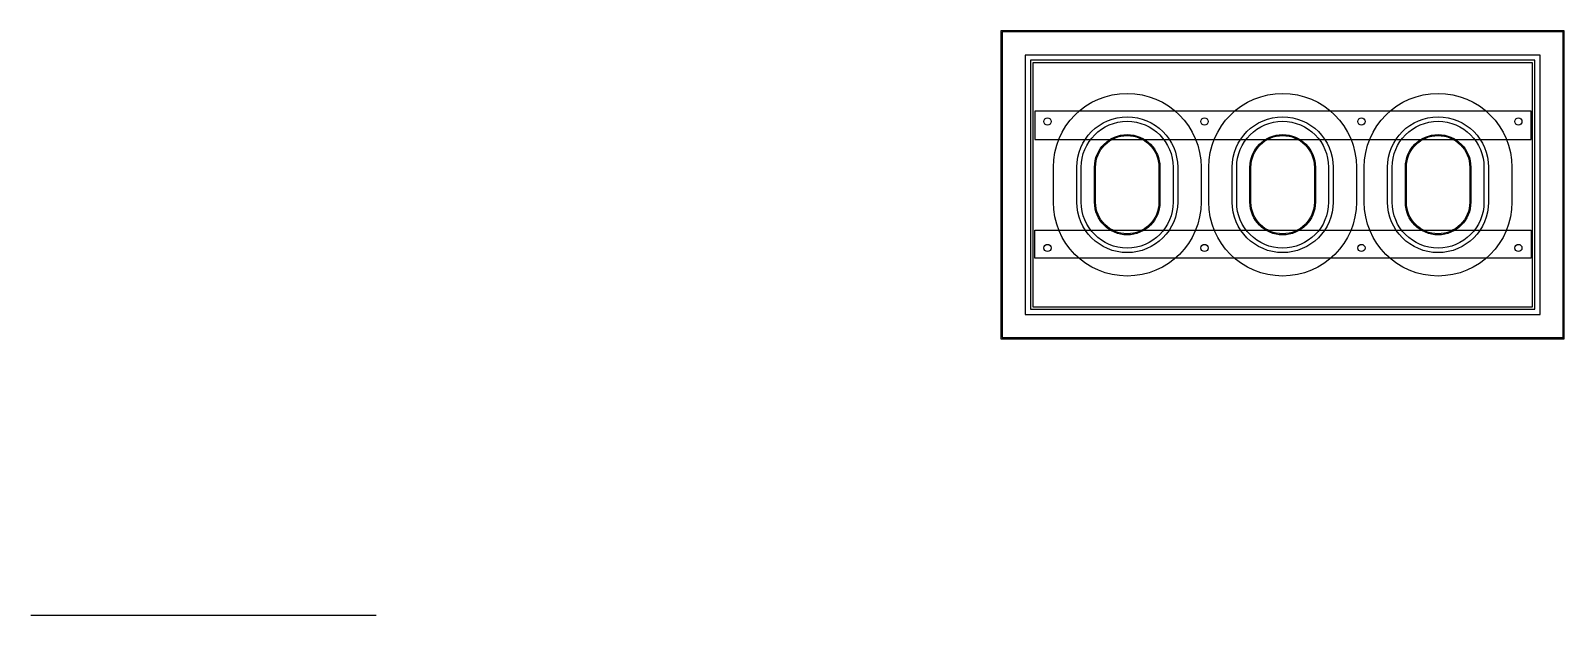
# Model space of a CAD drawing. Header units: inches. Extents: x -1544 to 1456, y 0 to 1142.
import ezdxf

# ---------------------------------------------------------------- set-up
doc = ezdxf.new("R2010")
doc.units = ezdxf.units.IN
doc.header["$MEASUREMENT"] = 0

msp = doc.modelspace()

# ---------------------------------------------------------------- linework, layer by layer
at = {"color": 5, "linetype": 'ByBlock'}
for p, q in [((1390.8, 984.9), (419.8, 984.9)), ((419.8, 984.9), (419.8, 929.9)), ((1390.8, 929.9), (1390.8, 984.9)), ((419.8, 929.9), (1390.8, 929.9)), ((419.8, 752.8), (1390.8, 752.8)), ((419.8, 697.8), (419.8, 752.8)), ((1390.8, 752.8), (1390.8, 697.8)), ((1390.8, 697.8), (419.8, 697.8))]:
    msp.add_line(p, q, dxfattribs=at)
at = {"linetype": 'ByBlock', "extrusion": (0, 1, 0)}
msp.add_line((-1544, 0, 1944.2), (-868.4, 0, 1606.4), dxfattribs=at)
at = {"color": 1, "linetype": 'ByBlock'}
for points in [[(353.7, 540.4), (904.7, 540.4), (1455.6, 540.4), (1455.6, 1142.3), (353.7, 1142.3)], [(401.2, 587.9), (904.7, 587.9), (1408.1, 587.9), (1408.1, 1094.8), (401.2, 1094.8)]]:
    msp.add_lwpolyline(points, close=True, dxfattribs=at)
at = {"linetype": 'ByBlock'}
for points in [[(356.2, 542.9), (904.7, 542.9), (1453.1, 542.9), (1453.1, 1139.8), (356.2, 1139.8)], [(411.2, 597.9), (904.7, 597.9), (1398.1, 597.9), (1398.1, 1084.8), (411.2, 1084.8)], [(416.2, 602.9), (904.7, 602.9), (1393.1, 602.9), (1393.1, 1079.8), (416.2, 1079.8)]]:
    msp.add_lwpolyline(points, close=True, dxfattribs=at)
at = {"color": 3}
for points in [[(745.1, 875.4), (745.1, 807.4, -1), (456.2, 807.4), (456.2, 875.4, -1)], [(1049.1, 875.4), (1049.1, 807.4, -1), (760.2, 807.4), (760.2, 875.4, -1)], [(1353.1, 875.4), (1353.1, 807.4, -1), (1064.2, 807.4), (1064.2, 875.4, -1)], [(699.4, 875.4), (699.4, 807.4, -1), (502, 807.4), (502, 875.4, -1)], [(690.5, 875.4), (690.5, 807.4, -1), (510.8, 807.4), (510.8, 875.4, -1)], [(1003.4, 875.4), (1003.4, 807.4, -1), (806, 807.4), (806, 875.4, -1)], [(994.5, 875.4), (994.5, 807.4, -1), (814.8, 807.4), (814.8, 875.4, -1)], [(1307.4, 875.4), (1307.4, 807.4, -1), (1110, 807.4), (1110, 875.4, -1)], [(1298.5, 875.4), (1298.5, 807.4, -1), (1118.8, 807.4), (1118.8, 875.4, -1)], [(664.7, 875.4), (664.7, 807.4, -1), (536.7, 807.4), (536.7, 875.4, -1)], [(662.7, 875.4), (662.7, 807.4, -1), (538.7, 807.4), (538.7, 875.4, -1)], [(968.7, 875.4), (968.7, 807.4, -1), (840.7, 807.4), (840.7, 875.4, -1)], [(966.7, 875.4), (966.7, 807.4, -1), (842.7, 807.4), (842.7, 875.4, -1)], [(1272.7, 875.4), (1272.7, 807.4, -1), (1144.7, 807.4), (1144.7, 875.4, -1)], [(1270.7, 875.4), (1270.7, 807.4, -1), (1146.7, 807.4), (1146.7, 875.4, -1)]]:
    msp.add_lwpolyline(points, format="xyb", close=True, dxfattribs=at)
at = {"linetype": 'ByBlock'}
for centre in [(444.8, 964.9), (751.8, 964.9), (1058.8, 964.9), (1365.8, 964.9), (444.8, 717.8), (751.8, 717.8), (1058.8, 717.8), (1365.8, 717.8)]:
    msp.add_circle(centre, 7, dxfattribs=at)

doc.saveas('drawing.dxf')
